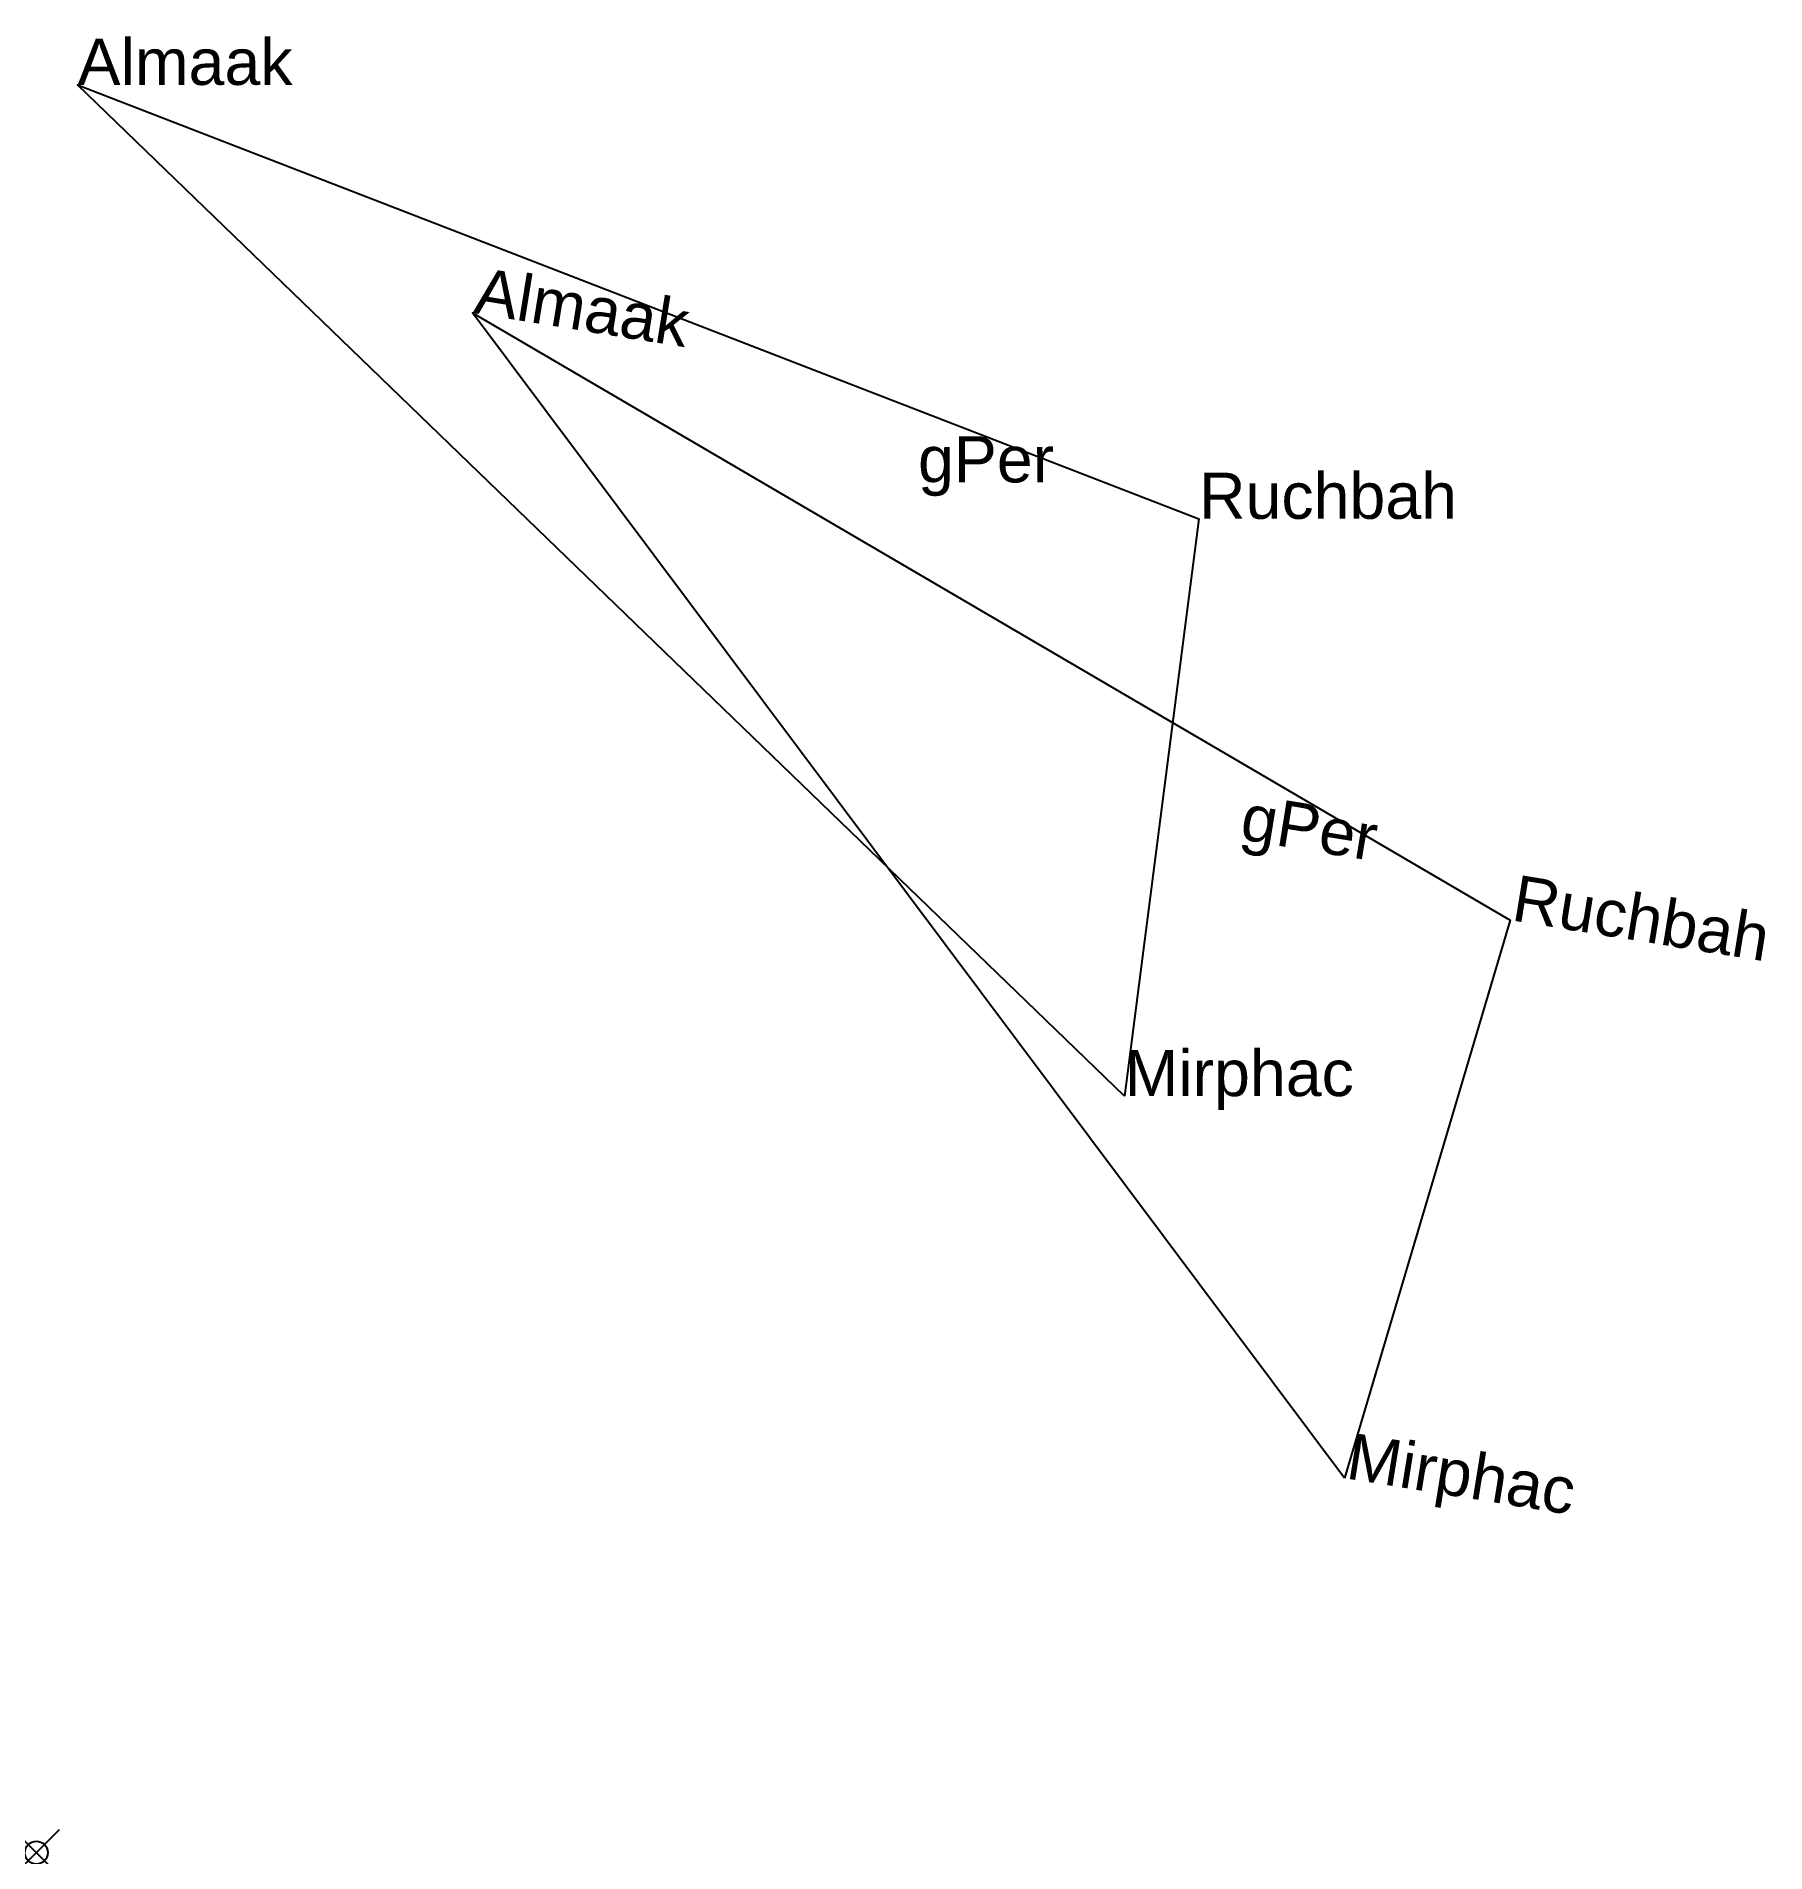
# Model space of a CAD drawing. Header units: inches. Extents: x 109.7 to 184.6, y 101.1 to 179.8.
import ezdxf

# ---------------------------------------------------------------- set-up
doc = ezdxf.new("R2010")
doc.units = ezdxf.units.IN
doc.header["$MEASUREMENT"] = 0
doc.header["$PDMODE"] = 35
doc.styles.get("Standard").update_dxf_attribs({"font": 'arial.ttf'})

msp = doc.modelspace()

# ---------------------------------------------------------------- linework, layer by layer
for points in [[(156.822, 133.876), (111.441, 177.709), (160.046, 158.9)], [(166.359, 117.312), (128.556, 167.826), (173.536, 141.501)]]:
    msp.add_lwpolyline(points, close=True)
msp.add_point((109.655, 101.081))

# ---------------------------------------------------------------- texts
for s, p in [('Almaak', (111.441, 177.709)), ('gPer', (147.868, 160.481)), ('Ruchbah', (160.046, 158.9)), ('Mirphac', (156.822, 133.876))]:
    msp.add_text(s, height=2).set_placement(p)
for s, p in [('Almaak', (128.556, 167.826)), ('gPer', (161.766, 145.006)), ('Ruchbah', (173.536, 141.501)), ('Mirphac', (166.359, 117.312))]:
    msp.add_text(s, height=2, rotation=350.81545).set_placement(p)

doc.saveas('drawing.dxf')
